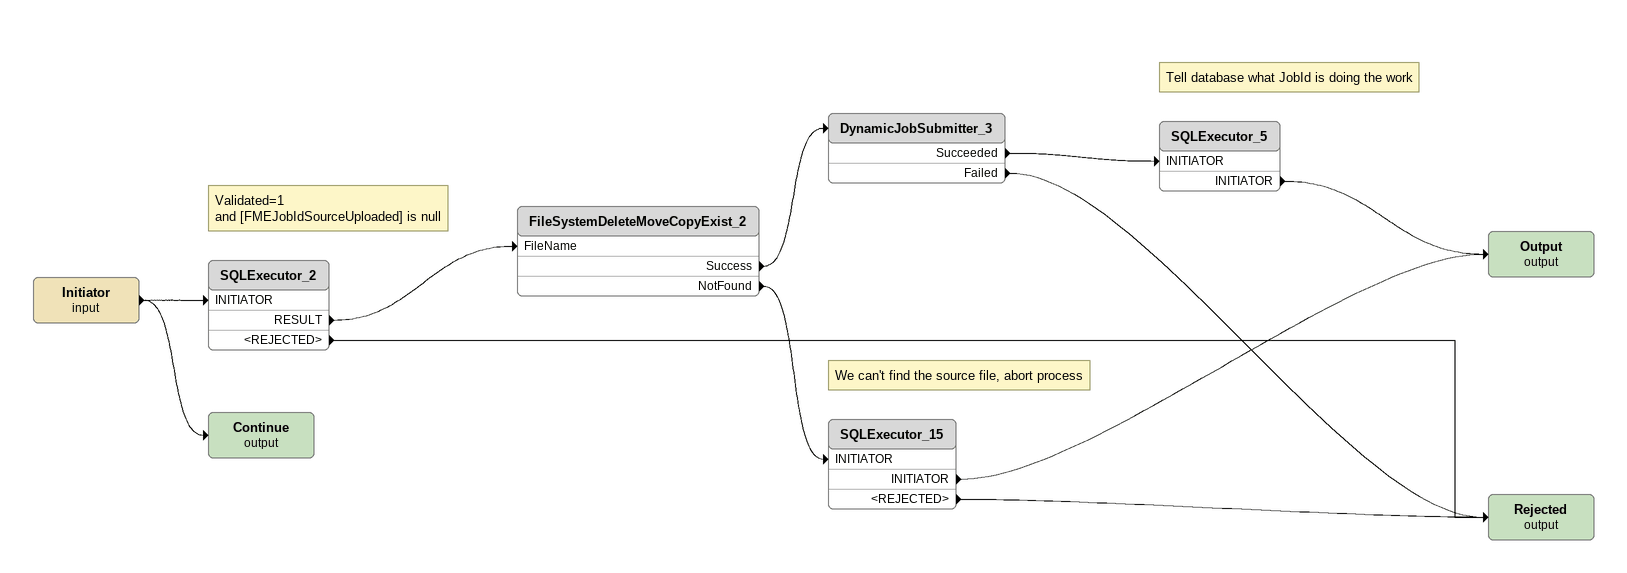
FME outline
Initiator (input)
    -> SQLExecutor_2 [INITIATOR]
    -> Continue (output)
Note: Validated=1 / and [FMEJobIdSourceUploaded] is null
SQLExecutor_2
    RESULT -> FileSystemDeleteMoveCopyExist_2 [FileName]
    <REJECTED> -> Rejected (output)
FileSystemDeleteMoveCopyExist_2
    Success -> DynamicJobSubmitter_3
    NotFound -> SQLExecutor_15 [INITIATOR]
DynamicJobSubmitter_3
    Succeeded -> SQLExecutor_5 [INITIATOR]
    Failed -> Rejected (output)
Note: Tell database what JobId is doing the work
SQLExecutor_5
    INITIATOR -> Output (output)
Note: We can't find the source file, abort process
SQLExecutor_15
    INITIATOR -> Output (output)
    <REJECTED> -> Rejected (output)
Output (output)
Rejected (output)
Continue (output)
